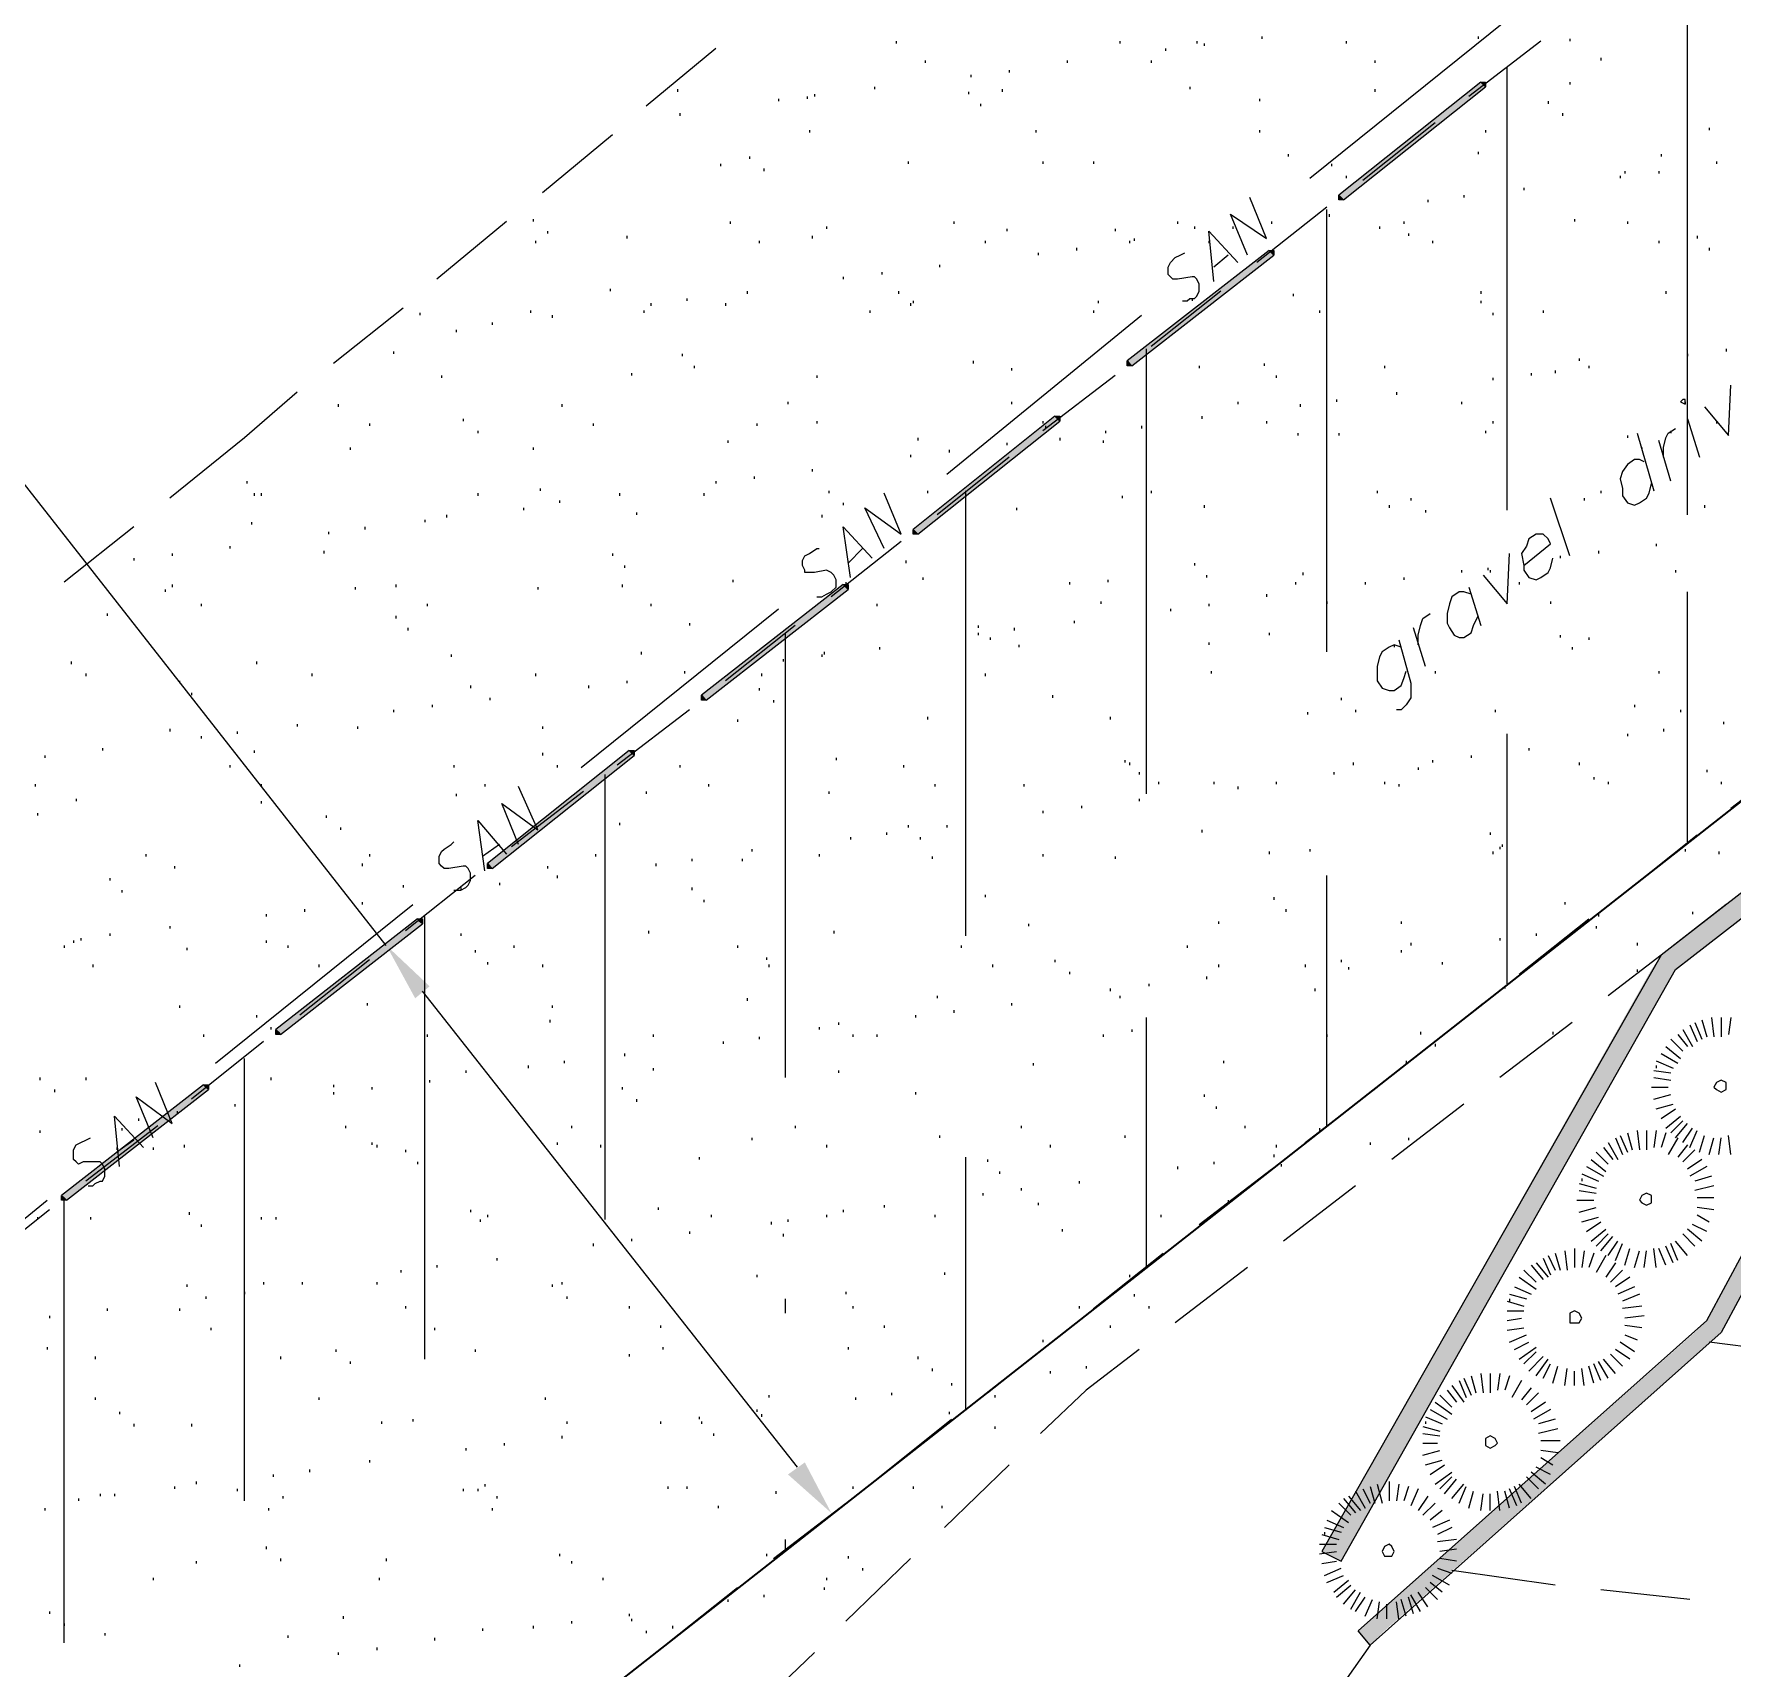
# Model space of a CAD drawing. Header units: inches. Extents: x 10 to 486, y 7 to 426.
# Drawn here: x 211.44 to 258.51, y 287.38 to 332.68 of the extents above; entities that cross this region are included whole.
import ezdxf

# ---------------------------------------------------------------- set-up
doc = ezdxf.new("R2010")
doc.units = ezdxf.units.IN
doc.header["$LTSCALE"] = 3
doc.header["$MEASUREMENT"] = 0
doc.layers.add('PDF_Geometry', color=7, linetype='Continuous', true_color=0x999999)
doc.layers.add('PDF_Solid Fills', color=7, linetype='Continuous')

msp = doc.modelspace()

# ---------------------------------------------------------------- hatches: boundary and pattern name
at = {"layer": 'PDF_Solid Fills', "transparency": 33554559}
for points in [[(247.677, 328.15), (247.743, 328.083), (251.677, 331.217), (251.61, 331.283), (251.543, 331.35), (247.61, 328.217)], [(241.81, 323.55), (241.877, 323.483), (245.81, 326.55), (245.743, 326.617), (245.677, 326.683), (241.743, 323.617)], [(235.877, 318.883), (235.943, 318.817), (239.877, 321.95), (239.81, 322.017), (239.743, 322.083), (235.81, 318.95)], [(230.01, 314.283), (230.077, 314.217), (234.01, 317.283), (233.943, 317.35), (233.877, 317.417), (229.943, 314.35)], [(224.077, 309.617), (224.143, 309.55), (228.077, 312.683), (228.01, 312.75), (227.943, 312.817), (224.01, 309.683)], [(218.21, 305.017), (218.277, 304.95), (222.21, 308.017), (222.143, 308.083), (222.077, 308.15), (218.143, 305.083)], [(212.277, 300.417), (212.343, 300.35), (216.277, 303.417), (216.21, 303.483), (216.143, 303.55), (212.21, 300.483)]]:
    msp.add_hatch(color=256, dxfattribs=at).paths.add_polyline_path(points)

# ---------------------------------------------------------------- linework, layer by layer
at = {"layer": 'PDF_Geometry', "color": 7, "lineweight": 35}
msp.add_lwpolyline([(152.877, 30.217), (376.677, 27.083), (379.477, 363.817), (346.277, 380.083), (56.61, 152.817)], close=True, dxfattribs=at)
at = {"layer": 'PDF_Geometry', "lineweight": 13}
for points in [[(340.877, 356.15), (338.477, 356.683), (332.477, 355.083), (321.943, 349.017), (320.277, 341.35), (312.41, 340.75), (283.677, 321.75), (263.477, 306.483), (258.21, 296.683), (248.477, 288.017), (245.01, 283.083), (210.277, 256.083), (180.143, 230.817), (171.877, 223.95), (171.677, 206.017), (182.943, 199.55), (174.743, 190.75), (170.743, 184.083), (169.877, 168.15)], [(246.81, 328.683), (252.277, 333.083)], [(235.343, 332.483), (235.343, 332.417)], [(241.543, 332.483), (241.543, 332.417)], [(243.677, 332.483), (243.677, 332.417)], [(243.877, 332.417), (243.877, 332.35)], [(245.477, 332.617), (245.477, 332.55)], [(247.81, 332.483), (247.81, 332.417)], [(251.477, 332.617), (251.477, 332.55)], [(254.01, 332.55), (254.01, 332.483)], [(230.343, 332.283), (228.41, 330.683)], [(236.143, 331.95), (236.143, 331.883)], [(240.077, 331.95), (240.077, 331.883)], [(242.41, 331.95), (242.41, 331.883)], [(242.81, 332.283), (242.81, 332.217)], [(248.61, 331.95), (248.61, 331.883)], [(254.877, 332.017), (254.877, 331.95)], [(237.41, 331.55), (237.41, 331.483)], [(238.477, 331.683), (238.477, 331.617)], [(254.01, 331.35), (254.01, 331.283)], [(229.277, 331.15), (229.277, 331.083)], [(232.077, 330.883), (232.077, 330.817)], [(232.877, 330.95), (232.877, 330.883)], [(233.077, 331.017), (233.077, 330.95)], [(234.743, 331.217), (234.743, 331.15)], [(237.343, 331.083), (237.343, 331.017)], [(238.277, 331.15), (238.277, 331.083)], [(243.477, 331.217), (243.477, 331.15)], [(245.41, 330.883), (245.41, 330.817)], [(248.61, 331.15), (248.61, 331.083)], [(229.343, 330.483), (229.343, 330.417)], [(237.677, 330.75), (237.677, 330.683)], [(253.41, 330.817), (253.41, 330.75)], [(253.81, 330.483), (253.81, 330.417)], [(232.943, 330.017), (232.943, 329.95)], [(239.21, 330.017), (239.21, 329.95)], [(245.41, 330.017), (245.41, 329.95)], [(251.677, 330.017), (251.677, 329.95)], [(257.877, 330.083), (257.877, 330.017)], [(227.477, 329.883), (225.543, 328.283)], [(230.477, 329.083), (230.477, 329.017)], [(231.277, 329.283), (231.277, 329.217)], [(235.677, 329.15), (235.677, 329.083)], [(239.41, 329.15), (239.41, 329.083)], [(240.81, 329.15), (240.81, 329.083)], [(246.21, 329.35), (246.21, 329.283)], [(247.41, 329.083), (247.41, 329.017)], [(251.477, 329.417), (251.477, 329.35)], [(256.543, 329.35), (256.543, 329.283)], [(258.077, 329.15), (258.077, 329.083)], [(231.677, 328.95), (231.677, 328.883)], [(247.81, 328.75), (247.81, 328.683)], [(255.41, 328.75), (255.41, 328.683)], [(255.543, 328.883), (255.543, 328.817)], [(256.477, 328.883), (256.477, 328.817)], [(245.077, 326.55), (244.61, 327.683), (245.61, 327.017), (245.143, 328.15)], [(250.077, 328.083), (250.077, 328.017)], [(251.077, 328.217), (251.077, 328.15)], [(252.743, 328.417), (252.743, 328.35)], [(247.343, 327.683), (247.343, 327.617)], [(224.543, 327.483), (222.61, 325.883)], [(225.277, 327.55), (225.277, 327.483)], [(225.677, 327.217), (225.677, 327.15)], [(230.743, 327.483), (230.743, 327.417)], [(233.41, 327.35), (233.41, 327.283)], [(236.943, 327.483), (236.943, 327.417)], [(238.41, 327.283), (238.41, 327.217)], [(241.41, 327.283), (241.41, 327.217)], [(243.143, 327.483), (243.143, 327.417)], [(243.61, 327.35), (243.61, 327.283)], [(244.143, 325.817), (244.01, 327.217), (244.81, 326.35)], [(244.677, 327.35), (244.677, 327.283)], [(245.743, 327.483), (245.743, 327.417)], [(248.743, 327.35), (248.743, 327.283)], [(249.41, 327.483), (249.41, 327.417)], [(249.543, 327.15), (249.543, 327.083)], [(254.143, 327.55), (254.143, 327.483)], [(255.61, 327.483), (255.61, 327.417)], [(225.343, 326.95), (225.343, 326.883)], [(227.877, 327.083), (227.877, 327.017)], [(231.543, 326.95), (231.543, 326.883)], [(233.01, 327.083), (233.01, 327.017)], [(237.81, 326.95), (237.81, 326.883)], [(240.343, 326.75), (240.343, 326.683)], [(241.81, 326.95), (241.81, 326.883)], [(241.943, 327.017), (241.943, 326.95)], [(244.01, 326.95), (244.01, 326.883)], [(250.21, 326.95), (250.21, 326.883)], [(256.477, 326.95), (256.477, 326.883)], [(257.543, 327.083), (257.543, 327.017)], [(257.877, 326.75), (257.877, 326.683)], [(236.543, 326.283), (236.543, 326.217)], [(239.277, 326.617), (239.277, 326.55)], [(243.277, 325.283), (243.41, 325.283), (243.477, 325.35), (243.61, 325.35), (243.677, 325.417), (243.743, 325.55), (243.743, 325.75), (243.677, 325.883), (243.61, 325.95), (243.543, 325.95), (243.143, 325.883), (243.01, 325.883), (242.943, 325.95), (242.877, 326.017), (242.877, 326.217), (242.943, 326.35), (243.077, 326.483), (243.21, 326.55), (243.343, 326.617)], [(244.543, 326.55), (244.143, 326.217)], [(233.877, 325.95), (233.877, 325.883)], [(234.943, 326.083), (234.943, 326.017)], [(227.41, 325.617), (227.41, 325.55)], [(229.543, 325.35), (229.543, 325.283)], [(231.21, 325.55), (231.21, 325.483)], [(235.41, 325.55), (235.41, 325.483)], [(235.81, 325.283), (235.81, 325.217)], [(240.943, 325.283), (240.943, 325.217)], [(243.543, 325.35), (243.543, 325.283)], [(246.343, 325.483), (246.343, 325.417)], [(251.543, 325.55), (251.543, 325.483)], [(251.543, 325.283), (251.543, 325.217)], [(256.677, 325.55), (256.677, 325.483)], [(221.677, 325.083), (219.743, 323.55)], [(222.143, 324.95), (222.143, 324.883)], [(225.21, 325.017), (225.21, 324.95)], [(225.81, 324.883), (225.81, 324.817)], [(228.343, 325.017), (228.343, 324.95)], [(228.543, 325.217), (228.543, 325.15)], [(230.61, 325.217), (230.61, 325.15)], [(234.61, 325.017), (234.61, 324.95)], [(235.743, 325.217), (235.743, 325.15)], [(236.743, 320.483), (242.143, 324.883)], [(240.81, 325.017), (240.81, 324.95)], [(247.077, 325.017), (247.077, 324.95)], [(251.877, 324.95), (251.877, 324.883)], [(253.277, 325.017), (253.277, 324.95)], [(223.143, 324.483), (223.143, 324.417)], [(224.143, 324.683), (224.143, 324.617)], [(221.41, 323.883), (221.41, 323.817)], [(258.343, 323.95), (258.343, 323.883)], [(229.41, 323.817), (229.41, 323.75)], [(229.743, 323.483), (229.743, 323.417)], [(237.477, 323.617), (237.477, 323.55)], [(238.543, 323.417), (238.543, 323.35)], [(243.743, 323.483), (243.743, 323.417)], [(245.543, 323.55), (245.543, 323.483)], [(248.877, 323.483), (248.877, 323.417)], [(253.61, 323.35), (253.61, 323.283)], [(254.277, 323.683), (254.277, 323.617)], [(254.543, 323.483), (254.543, 323.417)], [(257.277, 323.817), (257.277, 323.75)], [(222.743, 323.217), (222.743, 323.15)], [(228.01, 323.283), (228.01, 323.217)], [(233.143, 323.217), (233.143, 323.15)], [(245.877, 323.217), (245.877, 323.15)], [(251.877, 323.15), (251.877, 323.083)], [(252.943, 323.283), (252.943, 323.217)], [(218.743, 322.75), (217.277, 321.483), (215.21, 319.817)], [(219.877, 322.417), (219.877, 322.35)], [(226.077, 322.417), (226.077, 322.35)], [(232.343, 322.483), (232.343, 322.417)], [(238.543, 322.483), (238.543, 322.417)], [(244.81, 322.483), (244.81, 322.417)], [(246.543, 322.417), (246.543, 322.35)], [(247.543, 322.55), (247.543, 322.483)], [(249.21, 322.75), (249.21, 322.683)], [(251.01, 322.483), (251.01, 322.417)], [(257.21, 322.483), (257.21, 322.417)], [(223.343, 322.017), (223.343, 321.95)], [(233.143, 321.95), (233.143, 321.883)], [(239.41, 321.95), (239.41, 321.883)], [(243.81, 322.083), (243.81, 322.017)], [(245.61, 321.95), (245.61, 321.883)], [(251.877, 321.95), (251.877, 321.883)], [(258.077, 321.95), (258.077, 321.883)], [(220.743, 321.883), (220.743, 321.817)], [(223.743, 321.683), (223.743, 321.617)], [(226.943, 321.883), (226.943, 321.817)], [(231.477, 321.883), (231.477, 321.817)], [(235.943, 321.483), (235.943, 321.417)], [(239.477, 321.817), (239.477, 321.75)], [(239.877, 321.483), (239.877, 321.417)], [(241.143, 321.683), (241.143, 321.617)], [(242.143, 321.817), (242.143, 321.75)], [(246.477, 321.617), (246.477, 321.55)], [(247.61, 321.617), (247.61, 321.55)], [(251.677, 321.683), (251.677, 321.617)], [(255.61, 321.55), (255.61, 321.483)], [(256.81, 321.683), (256.81, 321.617)], [(220.21, 321.217), (220.21, 321.15)], [(225.277, 321.217), (225.277, 321.15)], [(230.677, 321.417), (230.677, 321.35)], [(235.743, 321.017), (235.743, 320.95)], [(236.81, 321.15), (236.81, 321.083)], [(238.41, 321.35), (238.41, 321.283)], [(241.077, 321.417), (241.077, 321.35)], [(256.01, 321.217), (256.01, 321.15)], [(233.01, 320.617), (233.01, 320.55)], [(217.343, 320.283), (217.343, 320.217)], [(225.477, 320.083), (225.477, 320.017)], [(230.343, 320.283), (230.343, 320.217)], [(231.41, 320.417), (231.41, 320.35)], [(217.543, 319.95), (217.543, 319.883)], [(217.743, 319.95), (217.743, 319.883)], [(223.743, 319.95), (223.743, 319.883)], [(226.01, 319.75), (226.01, 319.683)], [(227.677, 319.95), (227.677, 319.883)], [(230.01, 319.95), (230.01, 319.883)], [(233.477, 320.017), (233.477, 319.95)], [(233.877, 319.683), (233.877, 319.617)], [(235.01, 318.417), (234.477, 319.55), (235.477, 318.817), (235.01, 319.95)], [(236.21, 320.017), (236.21, 319.95)], [(241.61, 319.883), (241.61, 319.817)], [(242.41, 320.017), (242.41, 319.95)], [(243.877, 319.617), (243.877, 319.55)], [(248.677, 320.017), (248.677, 319.95)], [(249.01, 319.617), (249.01, 319.55)], [(249.61, 319.817), (249.61, 319.75)], [(254.41, 319.817), (254.41, 319.75)], [(254.877, 320.017), (254.877, 319.95)], [(257.743, 319.617), (257.743, 319.55)], [(217.477, 319.15), (217.477, 319.083)], [(222.277, 319.217), (222.277, 319.15)], [(222.877, 319.35), (222.877, 319.283)], [(225.01, 319.55), (225.01, 319.483)], [(228.143, 319.417), (228.143, 319.35)], [(233.277, 319.35), (233.277, 319.283)], [(238.677, 319.55), (238.677, 319.483)], [(250.01, 319.483), (250.01, 319.417)], [(214.21, 319.017), (212.277, 317.483)], [(219.61, 318.883), (219.61, 318.817)], [(220.61, 319.017), (220.61, 318.95)], [(234.077, 317.617), (233.877, 319.017), (234.677, 318.15)], [(215.277, 318.283), (215.277, 318.217)], [(216.877, 318.483), (216.877, 318.417)], [(219.477, 318.35), (219.477, 318.283)], [(227.477, 318.283), (227.477, 318.217)], [(233.143, 317.083), (233.277, 317.083), (233.41, 317.15), (233.543, 317.217), (233.677, 317.35), (233.677, 317.55), (233.61, 317.683), (233.543, 317.75), (233.41, 317.817), (233.077, 317.75), (232.81, 317.75), (232.81, 317.817), (232.743, 317.95), (232.743, 318.083), (232.81, 318.217), (232.943, 318.283), (233.143, 318.417), (233.21, 318.417)], [(234.41, 318.417), (234.01, 318.017)], [(253.743, 318.217), (253.743, 318.15)], [(254.81, 318.35), (254.81, 318.283)], [(256.41, 318.55), (256.41, 318.483)], [(214.21, 318.15), (214.21, 318.083)], [(227.81, 317.95), (227.81, 317.883)], [(235.61, 318.083), (235.61, 318.017)], [(243.61, 318.017), (243.61, 317.95)], [(246.61, 317.75), (246.61, 317.683)], [(251.01, 317.817), (251.01, 317.75)], [(251.743, 317.883), (251.743, 317.817)], [(251.81, 317.817), (251.81, 317.75)], [(256.943, 317.817), (256.943, 317.75)], [(215.077, 317.283), (215.077, 317.217)], [(215.277, 317.417), (215.277, 317.35)], [(220.343, 317.35), (220.343, 317.283)], [(221.477, 317.417), (221.477, 317.35)], [(225.41, 317.35), (225.41, 317.283)], [(227.743, 317.417), (227.743, 317.35)], [(230.81, 317.55), (230.81, 317.483)], [(233.943, 317.483), (233.943, 317.417)], [(236.077, 317.617), (236.077, 317.55)], [(240.143, 317.483), (240.143, 317.417)], [(241.21, 317.55), (241.21, 317.483)], [(243.943, 317.683), (243.943, 317.617)], [(246.41, 317.483), (246.41, 317.417)], [(248.343, 317.483), (248.343, 317.417)], [(249.41, 317.617), (249.41, 317.55)], [(252.61, 317.483), (252.61, 317.417)], [(216.077, 316.883), (216.077, 316.817)], [(222.343, 316.883), (222.343, 316.817)], [(228.543, 316.883), (228.543, 316.817)], [(234.81, 316.883), (234.81, 316.817)], [(241.01, 316.95), (241.01, 316.883)], [(244.01, 316.883), (244.01, 316.817)], [(245.61, 317.15), (245.61, 317.083)], [(247.277, 316.95), (247.277, 316.883)], [(253.477, 316.95), (253.477, 316.883)], [(213.477, 316.617), (213.477, 316.55)], [(221.477, 316.55), (221.477, 316.483)], [(226.61, 312.35), (232.077, 316.75)], [(229.61, 316.35), (229.61, 316.283)], [(240.277, 316.417), (240.277, 316.35)], [(242.943, 316.75), (242.943, 316.683)], [(221.81, 316.217), (221.81, 316.15)], [(237.61, 316.283), (237.61, 316.217)], [(237.61, 316.083), (237.61, 316.017)], [(237.943, 315.95), (237.943, 315.883)], [(238.61, 316.217), (238.61, 316.15)], [(245.677, 316.083), (245.677, 316.017)], [(253.743, 316.017), (253.743, 315.95)], [(254.543, 315.95), (254.543, 315.883)], [(223.01, 315.483), (223.01, 315.417)], [(228.277, 315.55), (228.277, 315.483)], [(232.21, 315.35), (232.21, 315.283)], [(233.277, 315.483), (233.277, 315.417)], [(233.343, 315.55), (233.343, 315.483)], [(234.877, 315.683), (234.877, 315.617)], [(238.743, 315.75), (238.743, 315.683)], [(244.01, 315.817), (244.01, 315.75)], [(249.143, 315.75), (249.143, 315.683)], [(254.077, 315.683), (254.077, 315.617)], [(212.477, 315.283), (212.477, 315.217)], [(212.877, 314.95), (212.877, 314.883)], [(217.61, 315.283), (217.61, 315.217)], [(219.143, 314.95), (219.143, 314.883)], [(225.343, 314.95), (225.343, 314.883)], [(229.477, 315.017), (229.477, 314.95)], [(231.61, 314.95), (231.61, 314.883)], [(237.81, 314.95), (237.81, 314.883)], [(244.077, 315.017), (244.077, 314.95)], [(250.277, 315.017), (250.277, 314.95)], [(256.477, 315.017), (256.477, 314.95)], [(215.477, 314.75), (215.477, 314.683)], [(215.81, 314.417), (215.81, 314.35)], [(223.543, 314.617), (223.543, 314.55)], [(226.81, 314.617), (226.81, 314.55)], [(227.877, 314.75), (227.877, 314.683)], [(231.543, 314.55), (231.543, 314.483)], [(221.41, 313.95), (221.41, 313.883)], [(222.477, 314.083), (222.477, 314.017)], [(224.077, 314.283), (224.077, 314.217)], [(231.943, 314.217), (231.943, 314.15)], [(239.677, 314.35), (239.677, 314.283)], [(247.677, 314.283), (247.677, 314.217)], [(248.077, 313.95), (248.077, 313.883)], [(251.943, 313.95), (251.943, 313.883)], [(255.81, 314.083), (255.81, 314.017)], [(257.077, 313.95), (257.077, 313.883)], [(218.743, 313.55), (218.743, 313.483)], [(220.41, 313.483), (220.41, 313.417)], [(225.543, 313.483), (225.543, 313.417)], [(230.943, 313.683), (230.943, 313.617)], [(236.21, 313.75), (236.21, 313.683)], [(241.277, 313.75), (241.277, 313.683)], [(246.743, 313.883), (246.743, 313.817)], [(258.277, 313.617), (258.277, 313.55)], [(215.21, 313.417), (215.21, 313.35)], [(216.077, 313.217), (216.077, 313.15)], [(217.077, 313.35), (217.077, 313.283)], [(255.61, 313.283), (255.61, 313.217)], [(256.61, 313.417), (256.61, 313.35)], [(211.743, 312.683), (211.743, 312.617)], [(213.343, 312.883), (213.343, 312.817)], [(217.543, 312.817), (217.543, 312.75)], [(225.543, 312.75), (225.543, 312.683)], [(233.677, 312.617), (233.677, 312.55)], [(241.677, 312.55), (241.677, 312.483)], [(250.21, 312.55), (250.21, 312.483)], [(251.277, 312.683), (251.277, 312.617)], [(252.877, 312.883), (252.877, 312.817)], [(216.877, 312.417), (216.877, 312.35)], [(223.077, 312.417), (223.077, 312.35)], [(225.943, 312.417), (225.943, 312.35)], [(229.343, 312.417), (229.343, 312.35)], [(235.543, 312.417), (235.543, 312.35)], [(241.81, 312.483), (241.81, 312.417)], [(242.077, 312.217), (242.077, 312.15)], [(247.477, 312.217), (247.477, 312.15)], [(248.01, 312.483), (248.01, 312.417)], [(249.81, 312.35), (249.81, 312.283)], [(254.277, 312.483), (254.277, 312.417)], [(254.677, 312.083), (254.677, 312.017)], [(257.81, 312.283), (257.81, 312.217)], [(211.477, 311.883), (211.477, 311.817)], [(217.743, 311.883), (217.743, 311.817)], [(223.143, 311.617), (223.143, 311.55)], [(223.943, 311.883), (223.943, 311.817)], [(224.877, 310.217), (224.41, 311.35), (225.41, 310.617), (224.877, 311.817)], [(228.41, 311.683), (228.41, 311.617)], [(230.143, 311.883), (230.143, 311.817)], [(233.477, 311.683), (233.477, 311.617)], [(236.41, 311.883), (236.41, 311.817)], [(238.877, 311.883), (238.877, 311.817)], [(242.61, 311.95), (242.61, 311.883)], [(244.143, 311.95), (244.143, 311.883)], [(244.81, 311.817), (244.81, 311.75)], [(245.877, 311.95), (245.877, 311.883)], [(248.877, 311.95), (248.877, 311.883)], [(249.277, 311.883), (249.277, 311.817)], [(255.077, 311.95), (255.077, 311.883)], [(258.21, 311.95), (258.21, 311.883)], [(212.61, 311.483), (212.61, 311.417)], [(217.743, 311.417), (217.743, 311.35)], [(239.41, 311.15), (239.41, 311.083)], [(240.477, 311.283), (240.477, 311.217)], [(242.077, 311.483), (242.077, 311.417)], [(211.543, 311.083), (211.543, 311.017)], [(219.543, 311.017), (219.543, 310.95)], [(219.943, 310.683), (219.943, 310.617)], [(223.943, 309.483), (223.743, 310.883), (224.543, 309.95)], [(227.677, 310.817), (227.677, 310.75)], [(235.677, 310.75), (235.677, 310.683)], [(236.743, 310.75), (236.743, 310.683)], [(223.077, 308.95), (223.277, 308.95), (223.41, 309.017), (223.477, 309.083), (223.543, 309.217), (223.543, 309.417), (223.477, 309.55), (223.41, 309.617), (223.343, 309.617), (222.943, 309.55), (222.81, 309.55), (222.743, 309.617), (222.677, 309.683), (222.677, 309.883), (222.743, 310.017), (222.81, 310.083), (223.01, 310.217), (223.077, 310.283)], [(224.343, 310.217), (223.877, 309.883)], [(234.077, 310.417), (234.077, 310.35)], [(235.077, 310.55), (235.077, 310.483)], [(236.01, 310.417), (236.01, 310.35)], [(243.81, 310.617), (243.81, 310.55)], [(251.81, 310.55), (251.81, 310.483)], [(252.143, 310.217), (252.143, 310.15)], [(214.543, 309.95), (214.543, 309.883)], [(220.743, 309.95), (220.743, 309.883)], [(227.01, 309.95), (227.01, 309.883)], [(229.677, 309.817), (229.677, 309.75)], [(231.077, 309.817), (231.077, 309.75)], [(231.343, 310.083), (231.343, 310.017)], [(233.21, 309.95), (233.21, 309.883)], [(236.343, 309.883), (236.343, 309.817)], [(239.41, 309.95), (239.41, 309.883)], [(241.41, 309.883), (241.41, 309.817)], [(245.677, 310.017), (245.677, 309.95)], [(246.81, 310.083), (246.81, 310.017)], [(251.877, 310.017), (251.877, 309.95)], [(252.077, 310.15), (252.077, 310.083)], [(257.21, 310.083), (257.21, 310.017)], [(258.143, 310.017), (258.143, 309.95)], [(213.543, 309.283), (213.543, 309.217)], [(215.343, 309.617), (215.343, 309.55)], [(220.543, 309.683), (220.543, 309.617)], [(225.677, 309.617), (225.677, 309.55)], [(225.943, 309.35), (225.943, 309.283)], [(228.677, 309.683), (228.677, 309.617)], [(213.877, 308.95), (213.877, 308.883)], [(221.677, 309.083), (221.677, 309.017)], [(223.277, 309.017), (223.277, 308.95)], [(224.343, 309.15), (224.343, 309.083)], [(229.677, 309.017), (229.677, 308.95)], [(237.81, 308.817), (237.81, 308.75)], [(216.477, 304.15), (221.943, 308.55)], [(218.943, 308.417), (218.943, 308.35)], [(220.543, 308.617), (220.543, 308.55)], [(230.01, 308.683), (230.01, 308.617)], [(245.81, 308.75), (245.81, 308.683)], [(246.143, 308.417), (246.143, 308.35)], [(253.877, 308.617), (253.877, 308.55)], [(258.343, 308.55), (256.543, 307.15), (255.077, 306.017)], [(257.41, 308.35), (257.41, 308.283)], [(215.21, 307.95), (215.21, 307.883)], [(217.877, 308.283), (217.877, 308.217)], [(228.477, 307.817), (228.477, 307.75)], [(233.61, 307.817), (233.61, 307.75)], [(239.01, 308.017), (239.01, 307.95)], [(244.277, 308.083), (244.277, 308.017)], [(249.343, 308.083), (249.343, 308.017)], [(254.743, 307.95), (254.743, 307.883)], [(254.81, 308.283), (254.81, 308.217)], [(212.277, 307.417), (212.277, 307.35)], [(212.543, 307.55), (212.543, 307.483)], [(212.743, 307.617), (212.743, 307.55)], [(213.543, 307.75), (213.543, 307.683)], [(215.677, 307.35), (215.677, 307.283)], [(217.877, 307.55), (217.877, 307.483)], [(218.477, 307.417), (218.477, 307.35)], [(223.277, 307.75), (223.277, 307.683)], [(224.743, 307.417), (224.743, 307.35)], [(230.943, 307.417), (230.943, 307.35)], [(237.143, 307.417), (237.143, 307.35)], [(243.41, 307.417), (243.41, 307.35)], [(249.61, 307.483), (249.61, 307.417)], [(252.077, 307.617), (252.077, 307.55)], [(253.077, 307.75), (253.077, 307.683)], [(255.877, 307.483), (255.877, 307.417)], [(213.077, 306.883), (213.077, 306.817)], [(219.343, 306.883), (219.343, 306.817)], [(223.677, 307.283), (223.677, 307.217)], [(224.01, 306.95), (224.01, 306.883)], [(225.543, 306.883), (225.543, 306.817)], [(231.743, 307.083), (231.743, 307.017)], [(231.81, 306.883), (231.81, 306.817)], [(238.01, 306.883), (238.01, 306.817)], [(239.743, 307.017), (239.743, 306.95)], [(244.277, 306.883), (244.277, 306.817)], [(246.677, 306.883), (246.677, 306.817)], [(247.677, 307.017), (247.677, 306.95)], [(249.343, 307.283), (249.343, 307.217)], [(250.477, 306.95), (250.477, 306.883)], [(240.143, 306.683), (240.143, 306.617)], [(243.943, 306.55), (243.943, 306.483)], [(247.877, 306.817), (247.877, 306.75)], [(255.877, 306.75), (255.877, 306.683)], [(231.21, 305.95), (231.21, 305.883)], [(236.477, 306.017), (236.477, 305.95)], [(241.277, 306.217), (241.277, 306.15)], [(241.543, 306.017), (241.543, 305.95)], [(242.343, 306.35), (242.343, 306.283)], [(246.943, 306.217), (246.943, 306.15)], [(252.21, 306.283), (252.21, 306.217)], [(215.477, 305.75), (215.477, 305.683)], [(217.61, 305.483), (217.61, 305.417)], [(220.677, 305.817), (220.677, 305.75)], [(225.81, 305.75), (225.81, 305.683)], [(235.877, 305.483), (235.877, 305.417)], [(236.943, 305.617), (236.943, 305.55)], [(238.543, 305.817), (238.543, 305.75)], [(218.01, 305.15), (218.01, 305.083)], [(225.743, 305.35), (225.743, 305.283)], [(233.21, 305.15), (233.21, 305.083)], [(233.743, 305.283), (233.743, 305.217)], [(241.877, 305.083), (241.877, 305.017)], [(249.877, 305.017), (249.877, 304.95)], [(254.077, 305.283), (252.077, 303.75)], [(253.543, 305.017), (253.543, 304.95)], [(257.143, 305.083), (257.41, 304.617)], [(257.343, 305.217), (257.543, 304.75)], [(257.477, 305.283), (257.677, 304.817)], [(257.677, 305.35), (257.81, 304.883)], [(257.943, 305.417), (258.01, 304.883)], [(258.21, 305.417), (258.21, 304.883)], [(258.477, 305.417), (258.41, 304.95)], [(216.143, 304.95), (216.143, 304.883)], [(222.343, 304.95), (222.343, 304.883)], [(228.61, 304.95), (228.61, 304.883)], [(230.543, 304.75), (230.543, 304.683)], [(231.543, 304.883), (231.543, 304.817)], [(234.143, 304.95), (234.143, 304.883)], [(234.81, 304.95), (234.81, 304.883)], [(241.077, 304.95), (241.077, 304.883)], [(247.277, 304.95), (247.277, 304.883)], [(250.277, 304.683), (250.277, 304.617)], [(256.677, 304.617), (257.077, 304.283)], [(256.81, 304.817), (257.143, 304.483)], [(257.01, 304.95), (257.277, 304.617)], [(225.143, 304.083), (225.143, 304.017)], [(226.143, 304.217), (226.143, 304.15)], [(227.81, 304.417), (227.81, 304.35)], [(239.143, 304.15), (239.143, 304.083)], [(244.41, 304.217), (244.41, 304.15)], [(249.477, 304.217), (249.477, 304.15)], [(256.41, 304.217), (256.877, 304.017)], [(256.41, 304.083), (256.41, 304.017)], [(256.543, 304.417), (257.01, 304.15)], [(211.61, 303.75), (211.61, 303.683)], [(212.877, 303.75), (212.877, 303.683)], [(214.743, 302.083), (214.277, 303.217), (215.277, 302.483), (214.81, 303.617)], [(218.01, 303.75), (218.01, 303.683)], [(222.41, 303.683), (222.41, 303.617)], [(223.41, 303.95), (223.41, 303.883)], [(228.61, 304.017), (228.61, 303.95)], [(233.743, 303.95), (233.743, 303.883)], [(256.343, 303.95), (256.81, 303.883)], [(256.343, 303.75), (256.81, 303.683)], [(212.01, 303.417), (212.01, 303.35)], [(219.743, 303.55), (219.743, 303.483)], [(219.743, 303.35), (219.743, 303.283)], [(220.81, 303.483), (220.81, 303.417)], [(227.743, 303.483), (227.743, 303.417)], [(228.143, 303.15), (228.143, 303.083)], [(235.877, 303.35), (235.877, 303.283)], [(243.877, 303.283), (243.877, 303.217)], [(256.277, 303.483), (256.743, 303.483)], [(256.343, 303.15), (256.81, 303.283)], [(213.81, 301.283), (213.677, 302.683), (214.477, 301.817)], [(215.41, 302.817), (215.41, 302.75)], [(217.01, 303.017), (217.01, 302.95)], [(244.21, 302.95), (244.21, 302.883)], [(251.077, 303.017), (249.077, 301.483)], [(256.41, 302.883), (256.877, 303.017)], [(256.543, 302.617), (256.943, 302.883)], [(256.677, 302.35), (257.077, 302.683)], [(211.61, 302.283), (211.61, 302.217)], [(213.877, 302.35), (213.877, 302.283)], [(214.343, 302.617), (214.343, 302.55)], [(220.077, 302.417), (220.077, 302.35)], [(226.343, 302.417), (226.343, 302.35)], [(232.543, 302.417), (232.543, 302.35)], [(238.81, 302.417), (238.81, 302.35)], [(245.01, 302.417), (245.01, 302.35)], [(247.077, 302.35), (247.077, 302.283)], [(255.61, 302.217), (255.743, 301.75)], [(255.877, 302.283), (255.943, 301.75)], [(256.143, 302.283), (256.143, 301.75)], [(256.41, 302.283), (256.343, 301.817)], [(256.677, 302.217), (256.543, 301.817)], [(256.81, 302.217), (257.143, 302.55)], [(256.943, 302.083), (257.277, 302.483)], [(257.143, 301.95), (257.41, 302.35)], [(257.343, 301.817), (257.543, 302.283)], [(212.943, 300.75), (213.077, 300.75), (213.143, 300.817), (213.277, 300.883), (213.343, 300.883), (213.41, 301.017), (213.41, 301.217), (213.343, 301.35), (213.277, 301.417), (212.81, 301.417), (212.677, 301.35), (212.61, 301.417), (212.543, 301.483), (212.543, 301.75), (212.61, 301.883), (212.743, 301.95), (212.877, 302.017), (213.01, 302.083)], [(214.21, 302.017), (213.743, 301.683)], [(213.743, 301.817), (213.743, 301.75)], [(214.743, 301.817), (214.743, 301.75)], [(215.61, 301.883), (215.61, 301.817)], [(220.81, 301.95), (220.81, 301.883)], [(220.943, 301.883), (220.943, 301.817)], [(221.743, 301.75), (221.743, 301.683)], [(225.943, 301.95), (225.943, 301.883)], [(227.143, 301.883), (227.143, 301.817)], [(231.343, 302.083), (231.343, 302.017)], [(233.41, 301.883), (233.41, 301.817)], [(236.543, 302.15), (236.543, 302.083)], [(239.61, 301.883), (239.61, 301.817)], [(241.677, 302.15), (241.677, 302.083)], [(245.877, 301.883), (245.877, 301.817)], [(248.477, 301.95), (248.477, 301.883)], [(249.543, 302.083), (249.543, 302.017)], [(254.943, 301.817), (255.21, 301.483)], [(255.077, 301.95), (255.343, 301.483)], [(255.277, 302.083), (255.477, 301.617)], [(255.41, 302.15), (255.61, 301.683)], [(257.01, 302.083), (256.743, 301.617)], [(257.277, 301.883), (257.01, 301.55)], [(257.477, 301.75), (257.143, 301.417)], [(257.61, 301.683), (257.743, 302.15)], [(257.877, 301.617), (258.01, 302.083)], [(258.143, 301.617), (258.21, 302.083)], [(258.477, 301.617), (258.41, 302.15)], [(222.077, 301.417), (222.077, 301.35)], [(229.877, 301.55), (229.877, 301.483)], [(237.877, 301.483), (237.877, 301.417)], [(243.143, 301.283), (243.143, 301.217)], [(244.143, 301.417), (244.143, 301.35)], [(245.81, 301.617), (245.81, 301.55)], [(246.01, 301.35), (246.01, 301.283)], [(254.477, 301.283), (254.943, 301.017)], [(254.61, 301.483), (255.01, 301.15)], [(254.743, 301.683), (255.077, 301.35)], [(257.677, 301.483), (257.277, 301.217)], [(257.81, 301.283), (257.343, 301.017)], [(238.21, 301.15), (238.21, 301.083)], [(240.41, 300.883), (240.41, 300.817)], [(254.277, 300.817), (254.743, 300.683)], [(254.343, 301.083), (254.81, 300.883)], [(254.343, 300.95), (254.343, 300.883)], [(257.943, 301.017), (257.477, 300.883)], [(206.41, 295.95), (211.81, 300.35)], [(237.743, 300.55), (237.743, 300.483)], [(238.81, 300.683), (238.81, 300.617)], [(244.543, 300.35), (244.543, 300.283)], [(248.077, 300.75), (246.077, 299.217)], [(254.21, 300.35), (254.677, 300.35)], [(254.277, 300.617), (254.743, 300.55)], [(258.01, 300.75), (257.477, 300.617)], [(258.01, 300.417), (257.543, 300.417)], [(211.543, 299.883), (211.543, 299.817)], [(213.01, 299.883), (213.01, 299.817)], [(215.743, 300.017), (215.743, 299.95)], [(217.743, 299.883), (217.743, 299.817)], [(218.143, 299.883), (218.143, 299.817)], [(223.543, 300.083), (223.543, 300.017)], [(223.81, 299.817), (223.81, 299.75)], [(224.01, 299.95), (224.01, 299.883)], [(228.743, 300.15), (228.743, 300.083)], [(230.21, 299.95), (230.21, 299.883)], [(232.343, 299.817), (232.343, 299.75)], [(233.41, 299.95), (233.41, 299.883)], [(233.877, 300.083), (233.877, 300.017)], [(235.01, 300.217), (235.01, 300.15)], [(236.41, 299.95), (236.41, 299.883)], [(239.277, 300.283), (239.277, 300.217)], [(242.677, 299.95), (242.677, 299.883)], [(254.277, 300.017), (254.743, 300.15)], [(254.343, 299.75), (254.81, 299.883)], [(258.01, 300.083), (257.543, 300.15)], [(257.543, 299.95), (257.877, 299.75)], [(216.077, 299.683), (216.077, 299.617)], [(229.61, 299.483), (229.61, 299.417)], [(231.877, 299.75), (231.877, 299.683)], [(232.21, 299.417), (232.21, 299.35)], [(239.943, 299.55), (239.943, 299.483)], [(254.477, 299.483), (254.877, 299.75)], [(254.61, 299.217), (255.01, 299.55)], [(254.743, 299.083), (255.077, 299.417)], [(254.877, 298.95), (255.21, 299.35)], [(257.477, 299.083), (257.143, 299.417)], [(257.677, 299.217), (257.277, 299.55)], [(257.81, 299.483), (257.41, 299.683)], [(226.943, 299.15), (226.943, 299.083)], [(228.01, 299.283), (228.01, 299.217)], [(253.61, 298.883), (253.743, 298.417)], [(253.877, 298.95), (253.943, 298.417)], [(254.143, 299.017), (254.143, 298.483)], [(254.41, 298.95), (254.343, 298.483)], [(254.677, 298.883), (254.543, 298.483)], [(255.077, 298.817), (255.343, 299.217)], [(255.277, 298.683), (255.477, 299.15)], [(255.543, 298.55), (255.677, 299.017)], [(255.81, 298.483), (255.943, 298.95)], [(256.077, 298.483), (256.143, 298.95)], [(256.41, 298.483), (256.343, 299.017)], [(256.677, 298.55), (256.477, 299.017)], [(256.877, 298.617), (256.677, 299.083)], [(257.01, 298.683), (256.81, 299.15)], [(257.277, 298.817), (256.943, 299.217)], [(221.61, 298.417), (221.61, 298.35)], [(222.61, 298.55), (222.61, 298.483)], [(224.277, 298.75), (224.277, 298.683)], [(245.077, 298.483), (243.077, 296.95)], [(252.743, 298.417), (253.077, 298.083)], [(252.943, 298.55), (253.277, 298.15)], [(253.077, 298.617), (253.41, 298.217)], [(253.277, 298.75), (253.477, 298.283)], [(253.41, 298.817), (253.61, 298.417)], [(255.01, 298.817), (254.743, 298.35)], [(255.277, 298.617), (255.01, 298.217)], [(255.477, 298.417), (255.143, 298.083)], [(215.677, 298.017), (215.677, 297.95)], [(217.81, 298.083), (217.81, 298.017)], [(218.877, 298.083), (218.877, 298.017)], [(220.943, 298.083), (220.943, 298.017)], [(225.81, 298.017), (225.81, 297.95)], [(226.077, 298.083), (226.077, 298.017)], [(231.477, 298.283), (231.477, 298.217)], [(236.677, 298.35), (236.677, 298.283)], [(241.81, 298.283), (241.81, 298.217)], [(252.477, 297.95), (252.943, 297.75)], [(252.61, 298.217), (253.077, 297.883)], [(255.677, 298.217), (255.277, 297.95)], [(255.81, 297.95), (255.343, 297.75)], [(216.21, 297.683), (216.21, 297.617)], [(217.277, 297.817), (217.277, 297.75)], [(226.21, 297.683), (226.21, 297.617)], [(233.943, 297.817), (233.943, 297.75)], [(241.943, 297.75), (241.943, 297.683)], [(252.277, 297.55), (252.743, 297.417)], [(252.343, 297.75), (252.81, 297.617)], [(252.343, 297.617), (252.343, 297.55)], [(255.943, 297.75), (255.477, 297.55)], [(211.877, 297.15), (211.877, 297.083)], [(213.477, 297.35), (213.477, 297.283)], [(215.477, 297.35), (215.477, 297.283)], [(221.743, 297.417), (221.743, 297.35)], [(227.943, 297.417), (227.943, 297.35)], [(234.143, 297.417), (234.143, 297.35)], [(240.41, 297.417), (240.41, 297.35)], [(242.343, 297.417), (242.343, 297.35)], [(252.277, 297.283), (252.743, 297.283)], [(252.277, 297.017), (252.677, 297.083)], [(256.01, 297.417), (255.477, 297.35)], [(256.077, 297.15), (255.543, 297.083)], [(216.343, 296.817), (216.343, 296.75)], [(222.543, 296.817), (222.543, 296.75)], [(228.81, 296.883), (228.81, 296.817)], [(235.01, 296.883), (235.01, 296.817)], [(241.277, 296.883), (241.277, 296.817)], [(252.277, 296.75), (252.743, 296.817)], [(252.343, 296.417), (252.81, 296.617)], [(256.01, 296.817), (255.543, 296.883)], [(255.543, 296.617), (255.877, 296.483)], [(211.81, 296.283), (211.81, 296.217)], [(219.81, 296.217), (219.81, 296.15)], [(223.677, 296.217), (223.677, 296.15)], [(227.943, 296.083), (227.943, 296.017)], [(228.877, 296.283), (228.877, 296.217)], [(234.01, 296.283), (234.01, 296.217)], [(242.077, 296.217), (240.61, 295.083), (239.343, 293.883)], [(239.41, 296.483), (239.41, 296.417)], [(252.477, 296.217), (252.877, 296.417)], [(252.61, 295.95), (253.077, 296.283)], [(252.743, 295.817), (253.077, 296.15)], [(255.477, 295.75), (255.143, 296.083)], [(255.677, 295.95), (255.277, 296.217)], [(255.81, 296.15), (255.41, 296.417)], [(213.143, 296.017), (213.143, 295.95)], [(218.277, 296.017), (218.277, 295.95)], [(220.21, 295.883), (220.21, 295.817)], [(235.943, 296.017), (235.943, 295.95)], [(236.343, 295.683), (236.343, 295.617)], [(239.61, 295.617), (239.61, 295.55)], [(240.61, 295.75), (240.61, 295.683)], [(252.877, 295.617), (253.277, 296.017)], [(253.077, 295.483), (253.41, 295.95)], [(253.277, 295.417), (253.477, 295.817)], [(253.543, 295.283), (253.677, 295.75)], [(253.877, 295.217), (253.943, 295.683)], [(254.143, 295.217), (254.143, 295.617)], [(254.41, 295.217), (254.343, 295.683)], [(254.677, 295.283), (254.543, 295.75)], [(254.877, 295.35), (254.677, 295.817)], [(255.077, 295.417), (254.81, 295.883)], [(255.277, 295.55), (254.943, 295.95)], [(236.877, 295.283), (236.877, 295.217)], [(250.743, 295.217), (251.077, 294.75)], [(250.943, 295.35), (251.143, 294.883)], [(251.077, 295.417), (251.277, 294.95)], [(251.277, 295.483), (251.41, 295.017)], [(251.543, 295.55), (251.61, 295.017)], [(251.81, 295.55), (251.81, 295.017)], [(252.077, 295.55), (252.01, 295.083)], [(252.343, 295.483), (252.21, 295.083)], [(252.677, 295.35), (252.41, 294.883)], [(252.943, 295.15), (252.677, 294.817)], [(213.143, 294.883), (213.143, 294.817)], [(219.343, 294.883), (219.343, 294.817)], [(225.61, 294.883), (225.61, 294.817)], [(231.81, 294.95), (231.81, 294.883)], [(234.21, 294.883), (234.21, 294.817)], [(235.21, 295.017), (235.21, 294.95)], [(238.077, 294.95), (238.077, 294.883)], [(250.277, 294.75), (250.743, 294.417)], [(250.41, 294.95), (250.743, 294.617)], [(250.61, 295.083), (250.877, 294.75)], [(253.143, 295.017), (252.81, 294.683)], [(253.343, 294.75), (252.943, 294.483)], [(213.81, 294.483), (213.81, 294.417)], [(221.077, 294.217), (221.077, 294.15)], [(221.943, 294.283), (221.943, 294.217)], [(226.21, 294.217), (226.21, 294.15)], [(228.81, 294.217), (228.81, 294.15)], [(229.877, 294.35), (229.877, 294.283)], [(229.943, 294.217), (229.943, 294.15)], [(231.477, 294.55), (231.477, 294.483)], [(231.61, 294.417), (231.61, 294.35)], [(236.81, 294.483), (236.81, 294.417)], [(250.01, 294.35), (250.477, 294.15)], [(250.01, 294.217), (250.01, 294.15)], [(250.143, 294.55), (250.61, 294.283)], [(253.477, 294.55), (253.01, 294.283)], [(253.61, 294.283), (253.143, 294.15)], [(214.21, 294.15), (214.21, 294.083)], [(215.81, 294.15), (215.81, 294.083)], [(226.077, 293.817), (226.077, 293.75)], [(230.277, 293.883), (230.277, 293.817)], [(238.077, 294.083), (238.077, 294.017)], [(249.943, 294.083), (250.41, 293.95)], [(249.943, 293.883), (250.41, 293.817)], [(253.677, 294.017), (253.143, 293.883)], [(223.41, 293.483), (223.41, 293.417)], [(224.477, 293.617), (224.477, 293.55)], [(249.943, 293.617), (250.343, 293.617)], [(249.943, 293.283), (250.41, 293.417)], [(253.743, 293.683), (253.21, 293.683)], [(253.677, 293.35), (253.21, 293.417)], [(219.077, 292.883), (219.077, 292.817)], [(220.743, 293.15), (220.743, 293.083)], [(238.477, 293.017), (236.677, 291.283)], [(250.01, 293.017), (250.477, 293.15)], [(250.143, 292.75), (250.543, 293.017)], [(250.277, 292.483), (250.743, 292.817)], [(253.343, 292.483), (252.943, 292.817)], [(253.477, 292.75), (253.077, 292.95)], [(253.21, 293.217), (253.543, 293.017)], [(215.343, 292.417), (215.343, 292.35)], [(215.943, 292.55), (215.943, 292.483)], [(217.077, 292.35), (217.077, 292.283)], [(218.077, 292.75), (218.077, 292.683)], [(223.343, 292.35), (223.343, 292.283)], [(223.743, 292.35), (223.743, 292.283)], [(223.943, 292.483), (223.943, 292.417)], [(229.01, 292.417), (229.01, 292.35)], [(229.543, 292.417), (229.543, 292.35)], [(234.143, 292.417), (234.143, 292.35)], [(235.81, 292.417), (235.81, 292.35)], [(248.277, 292.35), (248.477, 291.95)], [(248.477, 292.417), (248.61, 291.95)], [(248.677, 292.483), (248.81, 291.95)], [(249.01, 292.55), (249.01, 292.017)], [(249.277, 292.483), (249.21, 292.017)], [(249.543, 292.417), (249.41, 292.017)], [(249.81, 292.35), (249.61, 291.883)], [(250.41, 292.35), (250.743, 292.683)], [(250.543, 292.217), (250.877, 292.617)], [(250.743, 292.083), (251.077, 292.483)], [(250.943, 291.95), (251.143, 292.417)], [(252.543, 291.883), (252.343, 292.35)], [(252.677, 291.95), (252.477, 292.417)], [(252.943, 292.083), (252.61, 292.483)], [(253.143, 292.35), (252.81, 292.683)], [(211.743, 291.817), (211.743, 291.75)], [(212.677, 292.083), (212.677, 292.017)], [(213.277, 292.217), (213.277, 292.15)], [(213.677, 292.217), (213.677, 292.15)], [(217.943, 291.817), (217.943, 291.75)], [(218.343, 292.15), (218.343, 292.083)], [(224.143, 291.817), (224.143, 291.75)], [(224.277, 292.15), (224.277, 292.083)], [(230.41, 291.883), (230.41, 291.817)], [(232.01, 292.283), (232.01, 292.217)], [(236.61, 291.883), (236.61, 291.817)], [(247.61, 291.95), (247.943, 291.617)], [(247.743, 292.083), (248.077, 291.683)], [(247.877, 292.15), (248.21, 291.75)], [(248.077, 292.283), (248.343, 291.817)], [(250.077, 292.15), (249.81, 291.75)], [(250.277, 291.95), (249.943, 291.617)], [(251.21, 291.817), (251.343, 292.283)], [(251.543, 291.75), (251.61, 292.217)], [(251.81, 291.75), (251.81, 292.217)], [(252.077, 291.75), (252.01, 292.283)], [(252.343, 291.817), (252.21, 292.283)], [(247.277, 291.483), (247.743, 291.283)], [(247.41, 291.75), (247.877, 291.417)], [(250.477, 291.75), (250.143, 291.483)], [(250.677, 291.483), (250.21, 291.283)], [(247.143, 291.083), (247.61, 290.95)], [(247.21, 291.283), (247.677, 291.15)], [(247.21, 291.15), (247.21, 291.083)], [(250.743, 291.283), (250.343, 291.083)], [(250.877, 290.95), (250.343, 290.883)], [(217.877, 290.75), (217.877, 290.683)], [(218.277, 290.417), (218.277, 290.35)], [(221.21, 290.417), (221.21, 290.35)], [(226.01, 290.55), (226.01, 290.483)], [(231.743, 290.55), (231.743, 290.483)], [(235.743, 290.417), (233.943, 288.683)], [(234.01, 290.483), (234.01, 290.417)], [(247.077, 290.817), (247.543, 290.817)], [(247.077, 290.55), (247.543, 290.617)], [(250.877, 290.683), (250.41, 290.617)], [(250.877, 290.35), (250.41, 290.417)], [(215.943, 290.35), (215.943, 290.283)], [(226.343, 290.35), (226.343, 290.283)], [(234.41, 290.15), (234.41, 290.083)], [(247.143, 290.283), (247.543, 290.35)], [(247.21, 289.95), (247.677, 290.15)], [(247.277, 289.75), (247.743, 289.95)], [(250.677, 289.683), (250.21, 289.95)], [(250.343, 290.15), (250.743, 290.017)], [(214.743, 289.883), (214.743, 289.817)], [(221.01, 289.883), (221.01, 289.817)], [(227.21, 289.883), (227.21, 289.817)], [(233.343, 289.617), (233.343, 289.55)], [(233.41, 289.883), (233.41, 289.817)], [(247.477, 289.483), (247.877, 289.817)], [(247.543, 289.35), (247.943, 289.683)], [(247.743, 289.15), (248.077, 289.55)], [(247.943, 289.017), (248.21, 289.483)], [(250.077, 289.083), (249.81, 289.483)], [(250.343, 289.283), (250.01, 289.617)], [(250.477, 289.483), (250.143, 289.75)], [(230.677, 289.283), (230.677, 289.217)], [(231.677, 289.417), (231.677, 289.35)], [(248.077, 288.95), (248.343, 289.35)], [(248.343, 288.817), (248.543, 289.283)], [(248.677, 288.75), (248.743, 289.217)], [(248.943, 288.75), (248.943, 289.15)], [(249.277, 288.75), (249.21, 289.217)], [(249.477, 288.817), (249.343, 289.283)], [(249.677, 288.883), (249.543, 289.35)], [(249.877, 288.95), (249.61, 289.417)], [(211.877, 288.95), (211.877, 288.883)], [(212.277, 288.617), (212.277, 288.55)], [(220.01, 288.817), (220.01, 288.75)], [(225.277, 288.55), (225.277, 288.483)], [(226.343, 288.683), (226.343, 288.617)], [(227.943, 288.883), (227.943, 288.817)], [(228.01, 288.75), (228.01, 288.683)], [(229.143, 288.55), (229.143, 288.483)], [(213.41, 288.35), (213.41, 288.283)], [(218.477, 288.283), (218.477, 288.217)], [(222.543, 288.217), (222.543, 288.15)], [(223.877, 288.483), (223.877, 288.417)], [(228.41, 288.417), (228.41, 288.35)], [(219.877, 287.817), (219.877, 287.75)], [(220.943, 287.95), (220.943, 287.883)], [(233.077, 287.817), (231.277, 286.083)], [(217.143, 287.483), (217.143, 287.417)]]:
    msp.add_lwpolyline(points, dxfattribs=at)
at = {"layer": 'PDF_Geometry', "color": 7, "lineweight": 13}
for points in [[(221.21, 307.417), (185.877, 352.483), (184.277, 352.483)], [(253.21, 332.483), (251.21, 330.95)], [(250.277, 330.217), (248.277, 328.617)], [(247.277, 327.883), (245.343, 326.35)], [(244.343, 325.55), (242.41, 324.017)], [(241.41, 323.217), (239.41, 321.683)], [(238.477, 320.95), (236.477, 319.35)], [(235.477, 318.617), (233.543, 317.083)], [(232.543, 316.283), (230.61, 314.75)], [(229.61, 313.95), (227.61, 312.417)], [(258.477, 311.217), (260.477, 312.75)], [(226.677, 311.683), (224.677, 310.15)], [(255.543, 308.883), (257.543, 310.483)], [(223.677, 309.35), (221.743, 307.817)], [(252.61, 306.617), (254.543, 308.15)], [(220.743, 307.017), (218.81, 305.483)], [(232.61, 292.95), (222.21, 306.15)], [(249.677, 304.283), (251.61, 305.817)], [(217.81, 304.75), (215.81, 303.15)], [(246.677, 301.95), (248.677, 303.483)], [(214.877, 302.417), (212.877, 300.883)], [(243.743, 299.683), (245.743, 301.217)], [(211.877, 300.083), (209.943, 298.55)], [(240.81, 297.35), (242.743, 298.883)], [(237.877, 295.017), (239.81, 296.55)], [(234.877, 292.683), (236.877, 294.283)], [(231.943, 290.417), (233.943, 291.95)], [(229.01, 288.083), (230.943, 289.617)]]:
    msp.add_lwpolyline(points, dxfattribs=at)
at = {"layer": 'PDF_Geometry', "color": 9, "lineweight": 13, "true_color": 0xbbbbbb}
for points in [[(247.677, 290.35), (256.943, 306.75), (282.21, 326.35), (309.41, 344.017), (309.077, 344.483), (281.877, 326.817), (256.543, 307.15), (247.143, 290.617)], [(248.143, 288.417), (257.81, 297.017), (263.077, 306.817), (283.41, 322.15), (312.143, 341.15), (312.41, 340.75), (283.677, 321.75), (263.477, 306.483), (258.21, 296.683), (248.477, 288.017)]]:
    msp.add_lwpolyline(points, close=True, dxfattribs=at)
for points in [[(257.277, 319.35), (257.277, 335.683)], [(252.277, 319.483), (252.277, 331.75)], [(247.277, 315.55), (247.277, 327.817)], [(242.277, 311.617), (242.277, 323.95)], [(237.277, 307.683), (237.277, 320.017)], [(257.277, 310.283), (257.277, 317.217)], [(232.277, 303.75), (232.277, 316.083)], [(252.277, 306.35), (252.277, 313.283)], [(227.277, 299.817), (227.277, 312.15)], [(247.277, 302.417), (247.277, 309.35)], [(222.277, 295.95), (222.277, 308.217)], [(242.277, 298.483), (242.277, 305.417)], [(217.277, 292.017), (217.277, 304.283)], [(237.277, 294.55), (237.277, 301.55)], [(212.277, 288.083), (212.277, 300.35)], [(232.277, 297.217), (232.277, 297.617)], [(232.277, 290.683), (232.277, 290.95)]]:
    msp.add_lwpolyline(points, dxfattribs=at)
at = {"layer": 'PDF_Geometry', "color": 7, "lineweight": 5}
for points in [[(247.677, 328.15), (247.743, 328.083), (251.677, 331.217), (251.61, 331.283), (251.543, 331.35), (247.61, 328.217)], [(241.81, 323.55), (241.877, 323.483), (245.81, 326.55), (245.743, 326.617), (245.677, 326.683), (241.743, 323.617)], [(235.877, 318.883), (235.943, 318.817), (239.877, 321.95), (239.81, 322.017), (239.743, 322.083), (235.81, 318.95)], [(230.01, 314.283), (230.077, 314.217), (234.01, 317.283), (233.943, 317.35), (233.877, 317.417), (229.943, 314.35)], [(224.077, 309.617), (224.143, 309.55), (228.077, 312.683), (228.01, 312.75), (227.943, 312.817), (224.01, 309.683)], [(218.21, 305.017), (218.277, 304.95), (222.21, 308.017), (222.143, 308.083), (222.077, 308.15), (218.143, 305.083)], [(212.277, 300.417), (212.343, 300.35), (216.277, 303.417), (216.21, 303.483), (216.143, 303.55), (212.21, 300.483)]]:
    msp.add_lwpolyline(points, close=True, dxfattribs=at)
for points in [[(251.543, 331.35), (251.677, 331.35), (251.677, 331.217)], [(247.743, 328.083), (247.61, 328.083), (247.61, 328.217)], [(245.677, 326.683), (245.81, 326.683), (245.81, 326.55)], [(241.877, 323.483), (241.743, 323.483), (241.743, 323.617)], [(239.743, 322.083), (239.877, 322.083), (239.877, 321.95)], [(235.943, 318.817), (235.81, 318.817), (235.81, 318.95)], [(233.877, 317.417), (234.01, 317.417), (234.01, 317.283)], [(230.077, 314.217), (229.943, 314.217), (229.943, 314.35)], [(227.943, 312.817), (228.077, 312.817), (228.077, 312.683)], [(224.143, 309.55), (224.01, 309.55), (224.01, 309.683)], [(222.077, 308.15), (222.21, 308.15), (222.21, 308.017)], [(218.277, 304.95), (218.143, 304.95), (218.143, 305.083)], [(216.143, 303.55), (216.277, 303.55), (216.277, 303.417)], [(212.343, 300.35), (212.21, 300.35), (212.21, 300.483)]]:
    msp.add_lwpolyline(points, dxfattribs=at)
at = {"layer": 'PDF_Geometry', "color": 8, "lineweight": 13, "true_color": 0x767676}
for points in [[(257.743, 322.35), (258.41, 321.55), (258.477, 322.95)], [(257.277, 322.017), (257.61, 320.95)], [(255.877, 321.617), (256.343, 320.017)], [(256.61, 320.95), (256.61, 321.217), (256.677, 321.483), (256.743, 321.617), (256.943, 321.75)], [(256.81, 320.283), (256.477, 321.417)], [(256.077, 320.817), (255.943, 320.883), (255.81, 320.883), (255.61, 320.75), (255.477, 320.55), (255.41, 320.35), (255.477, 320.083), (255.477, 319.883), (255.61, 319.683), (255.81, 319.617), (255.943, 319.683), (256.143, 319.817), (256.21, 319.95), (256.277, 320.217)], [(254.01, 318.217), (253.477, 319.817)], [(252.743, 317.95), (253.477, 318.55), (253.41, 318.683), (253.277, 318.817), (253.077, 318.817), (252.877, 318.683), (252.81, 318.483), (252.677, 318.283), (252.743, 317.95), (252.743, 317.817), (252.877, 317.617), (253.077, 317.55), (253.21, 317.617), (253.41, 317.75), (253.477, 317.883), (253.543, 318.15)], [(251.61, 317.683), (252.277, 316.883), (252.343, 318.283)], [(251.21, 317.35), (251.543, 316.283)], [(251.277, 317.15), (251.077, 317.217), (250.943, 317.217), (250.743, 317.083), (250.677, 316.883), (250.61, 316.617), (250.61, 316.35), (250.677, 316.217), (250.81, 316.017), (250.943, 315.95), (251.077, 315.95), (251.277, 316.083), (251.343, 316.283), (251.477, 316.55)], [(249.81, 315.75), (249.81, 316.017), (249.877, 316.283), (249.943, 316.483), (250.143, 316.617)], [(249.277, 315.883), (249.61, 314.683), (249.61, 314.283), (249.477, 314.083), (249.343, 313.95), (249.21, 313.95)], [(250.01, 315.15), (249.677, 316.217)], [(249.343, 315.683), (249.143, 315.75), (249.01, 315.683), (248.81, 315.55), (248.743, 315.417), (248.677, 315.15), (248.677, 314.75), (248.81, 314.55), (249.01, 314.483), (249.143, 314.483), (249.343, 314.617), (249.41, 314.817), (249.477, 315.017)]]:
    msp.add_lwpolyline(points, dxfattribs=at)
msp.add_lwpolyline([(257.077, 322.483), (257.21, 322.417), (257.21, 322.55), (257.143, 322.55)], close=True, dxfattribs=at)
at = {"layer": 'PDF_Geometry', "lineweight": 13}
for points in [[(258.343, 303.483), (258.343, 303.617), (258.21, 303.683), (258.077, 303.617), (258.01, 303.483), (258.077, 303.417), (258.21, 303.35), (258.343, 303.417)], [(256.277, 300.35), (256.277, 300.483), (256.143, 300.55), (256.01, 300.483), (255.943, 300.35), (256.01, 300.283), (256.143, 300.217), (256.277, 300.283)], [(254.343, 297.083), (254.277, 297.217), (254.143, 297.283), (254.01, 297.217), (254.01, 296.95), (254.277, 296.95)], [(252.01, 293.617), (251.943, 293.75), (251.81, 293.817), (251.677, 293.75), (251.677, 293.55), (251.81, 293.483), (251.943, 293.55)], [(249.143, 290.617), (249.077, 290.75), (249.01, 290.817), (248.877, 290.75), (248.81, 290.617), (248.877, 290.483), (249.077, 290.483)]]:
    msp.add_lwpolyline(points, close=True, dxfattribs=at)
at = {"layer": 'PDF_Geometry', "color": 7, "lineweight": 25}
for points in [[(259.477, 296.217), (257.877, 296.417)], [(253.61, 289.683), (250.743, 290.083)], [(257.343, 289.283), (254.877, 289.55)]]:
    msp.add_lwpolyline(points, dxfattribs=at)
at = {"layer": 'PDF_Solid Fills', "color": 253, "lineweight": 5, "true_color": 0x999999, "transparency": 33554559}
for points in [[(293.077, 426.15), (116.943, 287.883), (117.01, 287.817)], [(293.077, 426.15), (117.01, 287.817), (117.077, 287.75)], [(117.077, 287.75), (293.21, 426.15), (293.077, 426.15)], [(293.277, 426.083), (293.21, 426.15), (117.077, 287.75)]]:
    msp.add_solid(points, dxfattribs=at)
at = {"layer": 'PDF_Solid Fills', "lineweight": 5, "transparency": 33554559}
for points in [[(251.543, 331.35), (251.677, 331.35), (251.61, 331.283), (251.677, 331.217)], [(247.743, 328.083), (247.61, 328.083), (247.677, 328.15), (247.61, 328.217)], [(245.677, 326.683), (245.81, 326.683), (245.743, 326.617), (245.81, 326.55)], [(241.877, 323.483), (241.743, 323.483), (241.81, 323.55), (241.743, 323.617)], [(239.743, 322.083), (239.877, 322.083), (239.81, 322.017), (239.877, 321.95)], [(235.943, 318.817), (235.81, 318.817), (235.877, 318.883), (235.81, 318.95)], [(233.877, 317.417), (234.01, 317.417), (233.943, 317.35), (234.01, 317.283)], [(230.077, 314.217), (229.943, 314.217), (230.01, 314.283), (229.943, 314.35)], [(227.943, 312.817), (228.077, 312.817), (228.01, 312.75), (228.077, 312.683)], [(224.143, 309.55), (224.01, 309.55), (224.077, 309.617), (224.01, 309.683)], [(222.077, 308.15), (222.21, 308.15), (222.143, 308.083), (222.21, 308.017)], [(218.277, 304.95), (218.143, 304.95), (218.21, 305.017), (218.143, 305.083)], [(216.143, 303.55), (216.277, 303.55), (216.21, 303.483), (216.277, 303.417)], [(212.343, 300.35), (212.21, 300.35), (212.277, 300.417), (212.21, 300.483)]]:
    msp.add_solid(points, dxfattribs=at)
at = {"layer": 'PDF_Solid Fills', "color": 253, "lineweight": 13, "true_color": 0x999999, "transparency": 33554559}
for points in [[(281.277, 326.35), (256.543, 307.15), (257.477, 307.15)], [(281.277, 326.35), (282.21, 326.35), (257.477, 307.15)], [(256.543, 307.15), (256.277, 306.75), (256.943, 306.75)], [(256.543, 307.15), (257.477, 307.15), (256.943, 306.75)], [(256.277, 306.75), (247.143, 290.617), (247.81, 290.617)], [(256.277, 306.75), (256.943, 306.75), (247.81, 290.617)], [(262.877, 306.483), (257.81, 297.017), (258.41, 297.017)], [(262.877, 306.483), (263.477, 306.483), (258.41, 297.017)], [(257.81, 297.017), (257.477, 296.683), (258.21, 296.683)], [(257.81, 297.017), (258.41, 297.017), (258.21, 296.683)], [(257.477, 296.683), (248.143, 288.417), (248.877, 288.417)], [(257.477, 296.683), (258.21, 296.683), (248.877, 288.417)], [(247.143, 290.617), (247.81, 290.617), (247.677, 290.35)], [(248.143, 288.417), (248.877, 288.417), (248.477, 288.017)]]:
    msp.add_solid(points, dxfattribs=at)
at = {"layer": 'PDF_Solid Fills', "lineweight": 13, "transparency": 33554559}
for points in [[(222.41, 306.283), (222.01, 305.95), (221.21, 307.417)], [(232.81, 293.083), (232.343, 292.75), (233.543, 291.683)]]:
    msp.add_solid(points, dxfattribs=at)

doc.saveas('drawing.dxf')
